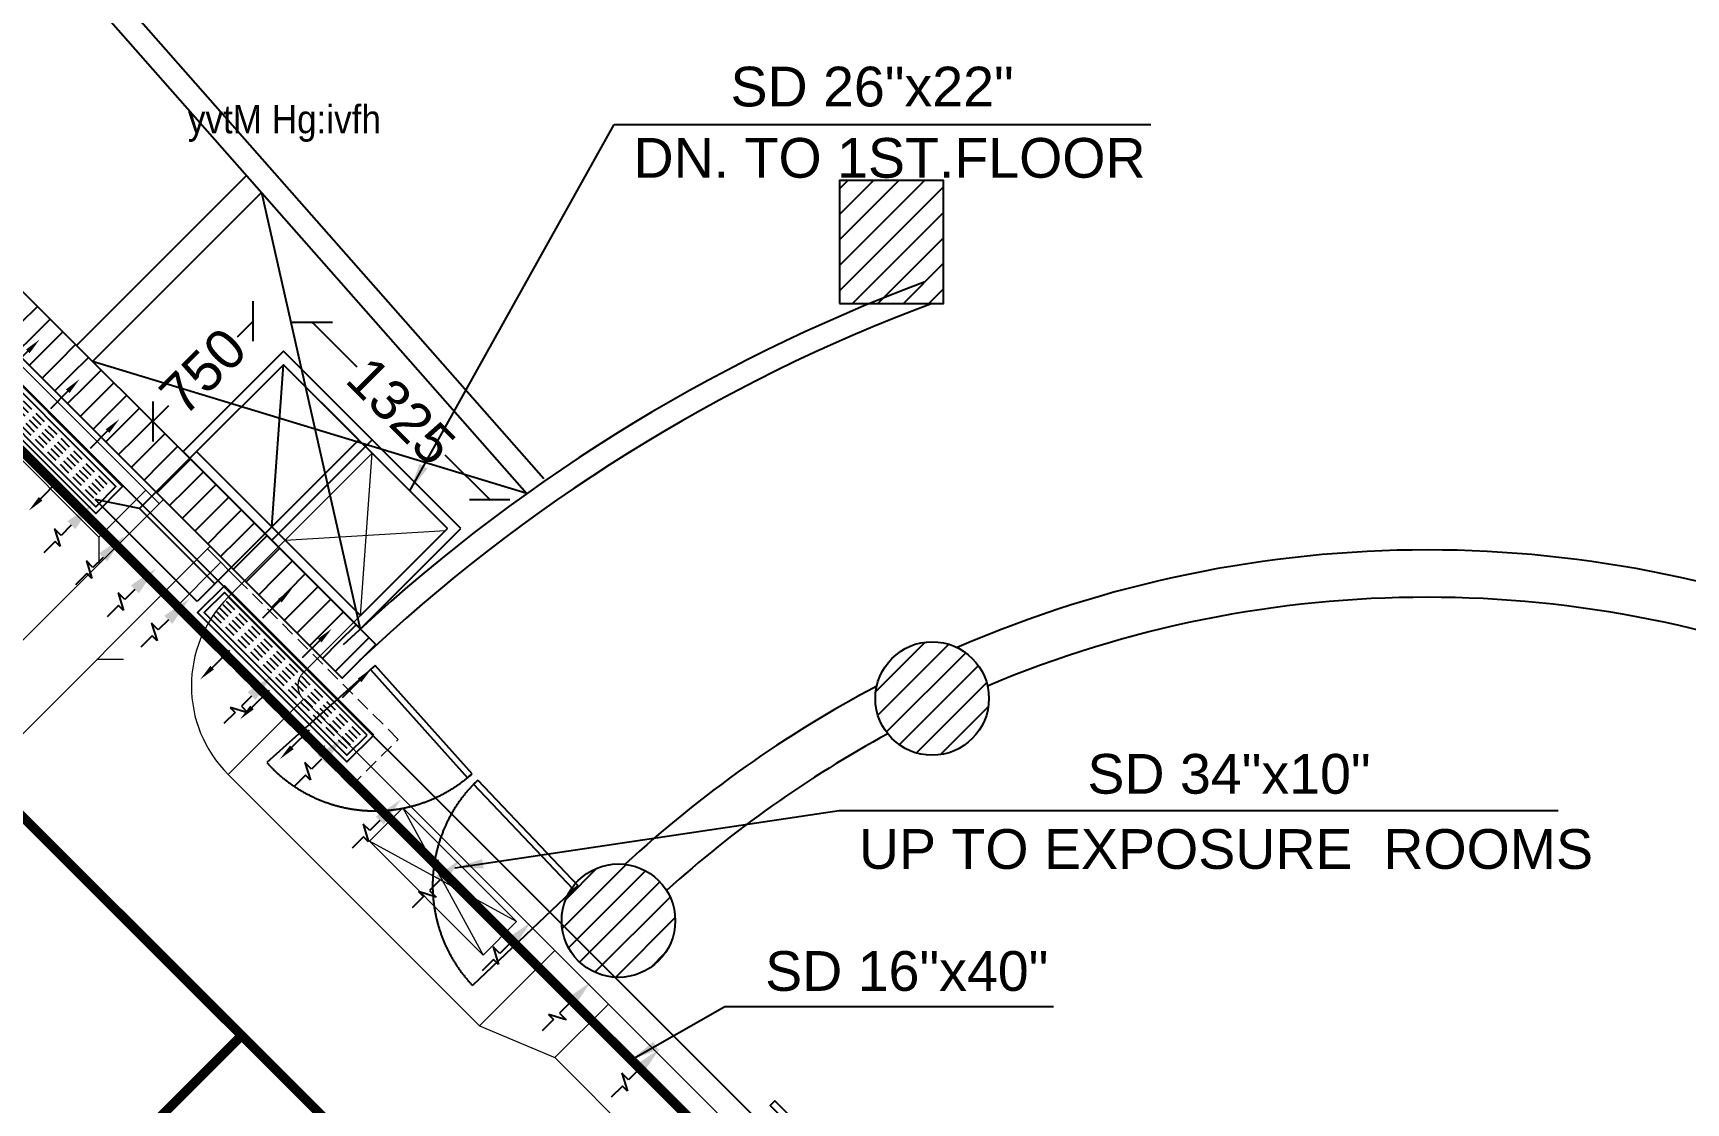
# Model space of a CAD drawing. Header units: inches. Extents: x 751443 to 884462, y -58136 to 349881.
# Drawn here: x 815222 to 823955, y 216909 to 222565 of the extents above; entities that cross this region are included whole.
import ezdxf

# ---------------------------------------------------------------- set-up
doc = ezdxf.new("R2010")
doc.units = ezdxf.units.IN
doc.header["$MEASUREMENT"] = 0
for name, pattern in [('CENTER', [50.8, 31.75, -6.35, 6.35, -6.35]), ('DASHED2', [9.525, 6.35, -3.175]), ('HIDDEN', [0.375, 0.25, -0.125]), ('xref-0B2_BOH$0$HIDDEN', [0.375, 0.25, -0.125])]:
    doc.linetypes.add(name, pattern=pattern)
for name, color, linetype, lineweight in [('000Text', 2, 'Continuous', 18), ('duct', 1, 'Continuous', 20), ('M-S.DUCT', 1, 'Continuous', 15)]:
    doc.layers.add(name, color=color, linetype=linetype, lineweight=lineweight)
for name, color, linetype in [('01-R-RDUCT', 3, 'Continuous'), ('0AC-R-ARROW', 2, 'Continuous'), ('0AC-S-ARROW', 2, 'Continuous'), ('0AC-S-GRILL', 140, 'Continuous'), ('4', 4, 'Continuous'), ('AC-LEADER', 30, 'Continuous'), ('AXES', 8, 'CENTER'), ('COL', 8, 'Continuous'), ('HAT', 8, 'Continuous'), ('HATCH', 8, 'Continuous'), ('S.GRILL', 4, 'Continuous'), ('sec', 8, 'DASHED2'), ('WALL', 8, 'Continuous')]:
    doc.layers.add(name, color=color, linetype=linetype)
doc.styles.add('Arial', font='arial.ttf')
doc.styles.add('HOREA', font='arial.ttf')
doc.styles.get("Standard").update_dxf_attribs({"font": 'arial.ttf'})
doc.dimstyles.new('DIM 1-50', dxfattribs={"dimtxt": 210, "dimasz": 150, "dimexe": 0.18, "dimexo": 0.0625, "dimgap": 25, "dimtad": 0, "dimdec": 0, "dimzin": 0, "dimdsep": 46, "dimtxsty": 'HOREA', "dimblk": 'OBLIQUE', "dimcen": 0.09, "dimclrd": 256, "dimclre": 256, "dimclrt": 31, "dimadec": 0, "dimazin": 0, "dimtfac": 1, "dimtdec": 0, "dimtofl": 0, "dimtmove": 0, "dimatfit": 3, "dimfxl": 0, "dimtolj": 1, "dimtzin": 0, "dimarcsym": 0})
pattern_1 = [(45, (-295.34929, -416.66378), (-0.067351921, 0.067351921), [])]

# ---------------------------------------------------------------- blocks, each defined once
blk = doc.blocks.new('A$C618A793C')
at = {"layer": 'HAT', "ltscale": 0.011}
h = blk.add_hatch(dxfattribs=at)
h.set_pattern_fill('ANSI31', color=256, scale=0.03, style=0)
h.set_pattern_definition(pattern_1)
h.paths.add_polyline_path([(-7.575, 7.575), (-7.605, 7.575), (-7.605, 7.4282), (-7.1524, 6.9756), (-7.064, 7.064)])
h = blk.add_hatch(dxfattribs=at)
h.set_pattern_fill('ANSI31', color=256, scale=0.03, style=0)
h.set_pattern_definition(pattern_1)
h.paths.add_polyline_path([(-7.3982, 7.575), (-7.575, 7.575), (-7.064, 7.064), (-6.9756, 7.1524)])
h = blk.add_hatch(dxfattribs=at)
h.set_pattern_fill('ANSI31', color=256, scale=0.03, style=0)
h.set_pattern_definition(pattern_1)
h.paths.add_polyline_path([(-6.9756, 7.1524), (-7.064, 7.064), (-5.6866, 5.6866, -0.003886), (-5.5975, 5.7743)])
h = blk.add_hatch(dxfattribs=at)
h.set_pattern_fill('ANSI31', color=256, scale=0.03, style=0)
h.set_pattern_definition(pattern_1)
h.paths.add_polyline_path([(-7.064, 7.064), (-7.1524, 6.9756), (-5.7743, 5.5975, -0.003886), (-5.6866, 5.6866)])
h = blk.add_hatch(dxfattribs=at)
h.set_pattern_fill('ANSI31', color=256, scale=0.03, style=0)
h.set_pattern_definition(pattern_1)
h.paths.add_polyline_path([(-5.5551, 5.7318), (-5.5975, 5.7743, 0.003886), (-5.6866, 5.6866), (-5.6435, 5.6435)])
h = blk.add_hatch(dxfattribs=at)
h.set_pattern_fill('ANSI31', color=256, scale=0.03, style=0)
h.set_pattern_definition(pattern_1)
h.paths.add_polyline_path([(-5.6435, 5.6435), (-5.6866, 5.6866, 0.003886), (-5.7743, 5.5975), (-5.7318, 5.5551)])
h = blk.add_hatch(dxfattribs=at)
h.set_pattern_fill('ANSI31', color=256, scale=0.03, style=0)
h.set_pattern_definition(pattern_1)
edge = h.paths.add_edge_path()
edge.add_arc((-2.615, 5.4468), 0.3, 0, 360)
h = blk.add_hatch(dxfattribs=at)
h.set_pattern_fill('ANSI31', color=256, scale=0.03, style=0)
h.set_pattern_definition(pattern_1)
edge = h.paths.add_edge_path()
edge.add_arc((-4.2724, 4.2724), 0.3, 0, 360)
at = {"layer": 'HATCH'}
h = blk.add_hatch(dxfattribs=at)
h.set_pattern_fill('ANSI31', color=256, scale=0.03, style=0)
h.set_pattern_definition([(45, (-295.34929, -416.64378), (-0.067351921, 0.067351921), [])])
h.paths.add_polyline_path([(-3.105, 7.535), (-2.555, 7.535), (-2.555, 8.185), (-3.105, 8.185)])
at = {"layer": 'AXES', "linetype": 'CENTER', "ltscale": 0.03}
blk.add_arc((-0.2051, -0.2051), 15.5492, 179.51866, 179.01584, dxfattribs=at)
at = {"layer": 'COL', "ltscale": 0.07}
blk.add_lwpolyline([(-15.4168, 1.1191, -0.179227), (-10.8847, 10.708), (-5.7318, 5.5551), (-5.5551, 5.7318), (-10.9876, 11.1643, 0.182905), (-15.8133, 1.1762)], format="xyb", dxfattribs=at)
blk.add_lwpolyline([(-3.105, 7.535), (-2.555, 7.535), (-2.555, 8.185), (-3.105, 8.185)], close=True, dxfattribs=at)
for centre in [(-2.615, 5.4468), (-4.2724, 4.2724)]:
    blk.add_circle(centre, 0.3, dxfattribs=at)
at = {"layer": 'sec', "ltscale": 0.5}
for p, q in [((-5.5584, 5.6208), (-6.1305, 5.1084)), ((-4.4864, 4.4587), (-5.0433, 3.9298))]:
    blk.add_line(p, q, dxfattribs=at)
for points in [[(-5.046, 5.0488), (-5.5584, 5.6208), (-5.5822, 5.5995), (-5.0698, 5.0274)], [(-5.0153, 5.0155), (-4.4864, 4.4587), (-4.5096, 4.4366), (-5.0385, 4.9935)]]:
    blk.add_lwpolyline(points, close=True, dxfattribs=at)
for centre, start, end in [((-5.5584, 5.6208), 221.85162, 311.85162), ((-4.4864, 4.4587), 133.52538, 223.52538)]:
    blk.add_arc(centre, 0.768, start, end, dxfattribs=at)
at = {"layer": 'WALL', "ltscale": 0.011}
for p, q in [((-7.5566, 9.8906), (-4.6659, 6.6101)), ((-7.5621, 9.7153), (-4.7559, 6.5307)), ((-7.1361, 7.3129), (-6.2372, 8.2118)), ((-7.0513, 7.228), (-6.1577, 8.1216)), ((-6.1577, 8.1216), (-5.637, 5.8138)), ((-4.7559, 6.5307), (-7.0513, 7.228))]:
    blk.add_line(p, q, dxfattribs=at)
for centre, radius, start, end in [((0.5177, -0.8507), 9.0718, 110.48444, 133.49257), ((0.5177, -0.8507), 8.9518, 110.48444, 133.49257), ((0, 0), 6.232, 66.5224, 113.4776), ((0, 0), 5.982, 67.15612, 112.84388), ((0, 0), 6.232, 117.81337, 132.83211), ((0, 0), 5.982, 118.44709, 132.19839)]:
    blk.add_arc(centre, radius, start, end, dxfattribs=at)
at = {"layer": '4', "width": 0.884937}
blk.add_text('yvtM Hg:ivfh', height=0.15, dxfattribs=at).set_placement((-6.5473, 8.4338))
blk = doc.blocks.new('_Oblique')
at = {"color": 0, "linetype": 'ByBlock', "lineweight": -2}
blk.add_line((-0.5, -0.5), (0.5, 0.5), dxfattribs=at)
blk = doc.blocks.new('ARR')
at = {"layer": '0AC-R-ARROW'}
for p, q in [((44.1, -218.9), (-33.3, -259.9)), ((0, -218.9), (44.1, -218.9)), ((-33.3, -259.9), (0, -259.9))]:
    blk.add_line(p, q, dxfattribs=at)
for points in [[(0, -151.6), (0, -218.9)], [(0, -259.9), (0, -335.2)]]:
    blk.add_lwpolyline(points, dxfattribs=at)
blk.add_solid([(-26.7, -151.6), (0, -11.2), (26.7, -151.6)], dxfattribs=at)
blk = doc.blocks.new('*D53')
at = {"lineweight": -2}
for p, q in [((816694.3, 221031.8), (816697.9, 221035.5)), ((816697.8, 221035.4), (816933.3, 220799.9)), ((817634.7, 220098.5), (817399.2, 220334)), ((817631.2, 220094.9), (817634.9, 220098.6))]:
    blk.add_line(p, q, dxfattribs=at)
at = {"layer": 'Defpoints', "color": 0}
for p in [(816544.8, 220882.4), (817634.7, 220098.5), (817481.8, 219945.5)]:
    blk.add_point(p, dxfattribs=at)
at = {"lineweight": -2, "xscale": 150, "yscale": 150, "zscale": 150}
for p, rotation in [((816697.8, 221035.4), 134.9999999999964), ((817634.7, 220098.5), 314.9999999999964)]:
    blk.add_blockref('_Oblique', p, dxfattribs=dict(at, rotation=rotation))
at = {"color": 31, "insert": (817166.3, 220566.9), "char_height": 210, "attachment_point": 5, "rotation": 315, "style": 'HOREA'}
blk.add_mtext('\\A1;1325', dxfattribs=at)
blk = doc.blocks.new('*D54')
at = {"lineweight": -2}
for p, q in [((816385.5, 221041.8), (816301.1, 220957.5)), ((816389, 221038.3), (816385.3, 221041.9)), ((815855.1, 220511.5), (815939.4, 220595.8)), ((815858.7, 220507.9), (815855, 220511.6))]:
    blk.add_line(p, q, dxfattribs=at)
at = {"layer": 'Defpoints', "color": 0}
for p in [(816544.8, 220882.4), (815855.1, 220511.5), (816014.5, 220352.1)]:
    blk.add_point(p, dxfattribs=at)
at = {"lineweight": -2, "xscale": 150, "yscale": 150, "zscale": 150}
for p, rotation in [((816385.5, 221041.8), 45), ((815855.1, 220511.5), 225)]:
    blk.add_blockref('_Oblique', p, dxfattribs=dict(at, rotation=rotation))
at = {"color": 31, "insert": (816120.3, 220776.6), "char_height": 210, "attachment_point": 5, "rotation": 45, "style": 'HOREA'}
blk.add_mtext('\\A1;750', dxfattribs=at)
blk = doc.blocks.new('SA')
at = {"layer": '0AC-S-ARROW'}
blk.add_line((-3, 0), (-0.69, 0), dxfattribs=at)
blk.add_solid([(-3, -0.24), (-3, 0.24), (-4.58, 0)], dxfattribs=at)
blk = doc.blocks.new('SG48x8')
at = {"layer": '0AC-S-GRILL', "color": 193, "linetype": 'HIDDEN', "ltscale": 250}
for p, q in [((-50, 50), (-1075, 50)), ((-50, 25), (-1075, 25)), ((-50, 0), (-1075, 0)), ((-50, -25), (-1075, -25)), ((-50, -50), (-1075, -50))]:
    blk.add_line(p, q, dxfattribs=at)
at = {"layer": '0AC-S-GRILL'}
for points in [[(0, -100), (-1125, -100), (-1125, 100), (0, 100)], [(-25, -75), (-1100, -75), (-1100, 75), (-25, 75)]]:
    blk.add_lwpolyline(points, close=True, dxfattribs=at)
at = {"layer": '0AC-S-ARROW', "extrusion": (0, 0, -1), "rotation": 90}
for p, xscale, yscale, zscale in [((860.7, 82.6), -56.55259417498019, 56.55259417498019, -56.55259417498019), ((560.7, 82.6), -56.55259417498019, 56.55259417498019, -56.55259417498019), ((260.7, 82.6), -56.55259417498019, 56.55259417498019, -56.55259417498019), ((860.7, -82.6), 56.55259417500928, 56.55259417500928, -56.552594175), ((560.7, -82.6), 56.55259417500928, 56.55259417500928, -56.552594175), ((260.7, -82.6), 56.55259417500928, 56.55259417500928, -56.552594175)]:
    blk.add_blockref('SA', p, dxfattribs=dict(at, xscale=xscale, yscale=yscale, zscale=zscale))

msp = doc.modelspace()

# ---------------------------------------------------------------- linework, layer by layer
for p, q in [((817013.3, 220414), (816482, 219882.6)), ((816667.6, 219202), (816269.9, 219599.8))]:
    msp.add_line(p, q)
for points in [[(817481.8, 219945.5), (816544.8, 220882.4), (816014.5, 220352.1), (816951.4, 219415.2)], [(817411.1, 219945.5), (816544.8, 220811.7), (816085.2, 220352.1), (816951.4, 219485.9)]]:
    msp.add_lwpolyline(points, close=True)
at = {"layer": '01-R-RDUCT'}
for p, q in [((816483, 219954.3), (816544.8, 220811.7)), ((815784.1, 220051), (816085.2, 220352.1)), ((816942.6, 220414), (816483, 219954.3)), ((816088.8, 219560.2), (815549.6, 220099.3)), ((816181.9, 219653.3), (815784.1, 220051)), ((816181.9, 219653.3), (816483, 219954.3)), ((816181.9, 219653.3), (816088.8, 219560.2))]:
    msp.add_line(p, q, dxfattribs=at)
at = {"layer": '01-R-RDUCT', "ltscale": 0.011}
msp.add_line((815784.1, 220051), (815549.6, 220099.3), dxfattribs=at)
at = {"layer": '01-R-RDUCT'}
msp.add_lwpolyline([(816942.6, 220414), (816544.8, 220811.7), (816085.2, 220352.1), (816483, 219954.3)], dxfattribs=at)
at = {"layer": 'AXES', "color": 2, "linetype": 'HIDDEN', "ltscale": 500, "const_width": 50}
for points in [[(811492.4, 224026.9), (833049.5, 202469.8)], [(810581.8, 223007.5), (832030.1, 201559.3)]]:
    msp.add_lwpolyline(points, dxfattribs=at)
at = {"layer": 'AXES', "color": 2, "linetype": 'HIDDEN', "ltscale": 500, "const_width": 50, "elevation": -1.5}
msp.add_lwpolyline([(810047, 210988.9), (816323.7, 217265.6)], dxfattribs=at)
at = {"layer": 'COL', "color": 3, "ltscale": 0.07}
msp.add_lwpolyline([(833154.6, 202715.1), (811737.7, 224132, 0.245179), (807473.1, 210786.8, 0.184911)], format="xyb", dxfattribs=at)
at = {"layer": 'duct', "ltscale": 0.011}
for p, q in [((814881.9, 221084.2), (815888.5, 220077.6)), ((814634.4, 220836.7), (815570.3, 219900.8)), ((815910.8, 220099.8), (814654.1, 218843.1)), ((815570.3, 219900.8), (815817.8, 220148.3)), ((816158.3, 219852.3), (815910.8, 220099.8)), ((815570.3, 219900.8), (815570.3, 219759.4)), ((816158.3, 219852.3), (814901.5, 218595.6)), ((816325.9, 219655.8), (816143.8, 219837.9)), ((815967.1, 219519.7), (816214.6, 219767.2)), ((816151, 219335.8), (815967.1, 219519.7)), ((815699.9, 219252.5), (815558.5, 219252.5))]:
    msp.add_line(p, q, dxfattribs=at)
at = {"layer": 'duct', "color": 7, "linetype": 'xref-0B2_BOH$0$HIDDEN', "ltscale": 300}
for p, q in [((817150.5, 218831.3), (816325.9, 219655.8)), ((816903, 218583.8), (816151, 219335.8)), ((816903, 218583.8), (817150.5, 218831.3))]:
    msp.add_line(p, q, dxfattribs=at)
at = {"layer": 'M-S.DUCT'}
for p, q in [((816951.4, 219485.9), (817013.3, 220343.2)), ((816553.7, 219883.6), (817401.3, 219935.7)), ((817411.1, 219945.5), (816951.4, 219485.9)), ((816252.6, 219582.5), (816553.7, 219883.6)), ((816650.3, 219184.8), (816252.6, 219582.5)), ((816650.3, 219184.8), (816951.4, 219485.9)), ((816252.6, 218645.6), (816650.3, 219043.4))]:
    msp.add_line(p, q, dxfattribs=at)
at = {"layer": 'M-S.DUCT', "ltscale": 0.011}
for p, q in [((816650.3, 219043.4), (825832.4, 209861.3)), ((816763.5, 218796.3), (816743.3, 218776.1)), ((816252.6, 218645.6), (817581.3, 217316.9)), ((817175.8, 218469.1), (816999, 218292.4)), ((817175.8, 218469.1), (817600.1, 217691.3)), ((817776.8, 217868.1), (816999, 218292.4)), ((817364.5, 218195.2), (817344.3, 218175.1)), ((817581.3, 217316.9), (817979, 217714.7)), ((817979, 217149), (818261.9, 217431.8)), ((817581.3, 217316.9), (817979, 217149)), ((817979, 217149), (819956, 215172.1))]:
    msp.add_line(p, q, dxfattribs=at)
at = {"layer": 'M-S.DUCT'}
msp.add_lwpolyline([(817411.1, 219945.5), (817013.3, 220343.2), (816553.7, 219883.6), (816951.4, 219485.9)], dxfattribs=at)
at = {"layer": 'M-S.DUCT', "ltscale": 0.011}
msp.add_lwpolyline([(817175.8, 218469.1), (817776.8, 217868.1), (817600.1, 217691.3), (816999, 218292.4)], dxfattribs=at)
at = {"layer": 'M-S.DUCT'}
for radius in [662.5, 100]:
    msp.add_arc((816721.1, 219114.1), radius, 135, 225, dxfattribs=at)
at = {"layer": 'S.GRILL'}
msp.add_lwpolyline([(820283.5, 215728.4), (819116.8, 216895.1), (819141.5, 216919.9), (820308.3, 215753.2)], close=True, dxfattribs=at)

# ---------------------------------------------------------------- block references
at = {"ltscale": 0.011, "xscale": 1000, "yscale": 1000, "zscale": 1000}
msp.add_blockref('A$C618A793C', (822587.4, 213600.4), dxfattribs=at)
at = {"layer": '0AC-R-ARROW', "extrusion": (2.2269e-33, -2.2269e-33, -1), "xscale": 1.119999999995343, "yscale": 1.119999999995343, "zscale": -1.119999999995343}
for p, rotation in [((-815544, 220083, 0), 44.99999999999685), ((-815711.9, 219913.4, 0), 44.99999999999797), ((-815879.8, 219743.9, 0), 44.99999999999797), ((-816056.9, 219583.8), 44.99999999999797)]:
    msp.add_blockref('ARR', p, dxfattribs=dict(at, rotation=rotation))
at = {"layer": '0AC-R-ARROW', "extrusion": (-2.2269e-33, 2.2269e-33, -1), "yscale": 1.119999999995343, "zscale": -1.119999999995343}
for p, xscale, rotation in [((-816496, 219179.9, 290.8), -1.119999999995343, 44.99999999999536), ((-816866.7, 218847, 193.9), 1.119999999995343, 45.00000000000065), ((-817174, 218522, 193.9), 1.119999999995343, 45.00000000000065), ((-817490.2, 218205.8, 193.9), -1.119999999995343, 44.99999999999536), ((-817861, 217873, 96.9), 1.119999999995343, 45.00000000000065), ((-818177.1, 217556.8, 96.9), -1.119999999995343, 44.99999999999536), ((-818541.5, 217204.5), 1.119999999995343, 45.00000000000065)]:
    msp.add_blockref('ARR', p, dxfattribs=dict(at, xscale=xscale, rotation=rotation))
at = {"layer": 'S.GRILL', "extrusion": (-0.121746, 0.05021, 0.99129), "rotation": 247.587873528428}
msp.add_blockref('SG48x8', (-514869.2, 663204.6, -88406.1), dxfattribs=at)
at = {"layer": 'S.GRILL', "extrusion": (0.05021, -0.121746, 0.99129), "xscale": -1, "rotation": 112.4121264715719}
msp.add_blockref('SG48x8', (838658, -108304.8, 14089.6), dxfattribs=at)

# ---------------------------------------------------------------- texts
at = {"layer": '000Text', "color": 2, "style": 'Arial'}
for s, p in [('SD 26"x22"', (818907, 222176.8)), ('DN. TO 1ST.FLOOR', (818394.6, 221800)), ('SD 34"x10"', (820792.8, 218544)), ('UP TO EXPOSURE  ROOMS', (819585.4, 218146.7)), ('SD 16"x40"', (819090.1, 217501.9))]:
    msp.add_text(s, height=210, dxfattribs=at).set_placement(p)

# ---------------------------------------------------------------- dimensions: what is measured, and where the dimension line sits
for p2, distance, picture, middle in [((816014.5, 220352.1), -225.4, '*D54', (816120.3, 220776.6)), ((817481.8, 219945.5), 216.3, '*D53', (817166.3, 220566.9))]:
    dim = msp.add_aligned_dim(p1=(816544.8, 220882.4), p2=p2, distance=distance, dimstyle='DIM 1-50', override={"dimfxl": 5, "dimfxlon": 1})
    dim.commit()
    dim.dimension.update_dxf_attribs({"geometry": picture, "text_midpoint": middle})

# ---------------------------------------------------------------- leaders
at = {"layer": 'AC-LEADER'}
for points in [[(817212.2, 220144.4), (818292, 222081.1), (821127, 222081.1)], [(817450.6, 218151.8), (819480.5, 218456), (823279.6, 218456)], [(818381.3, 217138), (818877.9, 217418.3), (820614.2, 217418.3)]]:
    msp.add_leader(points, dimstyle='DIM 1-50', dxfattribs=at)

doc.saveas('drawing.dxf')
